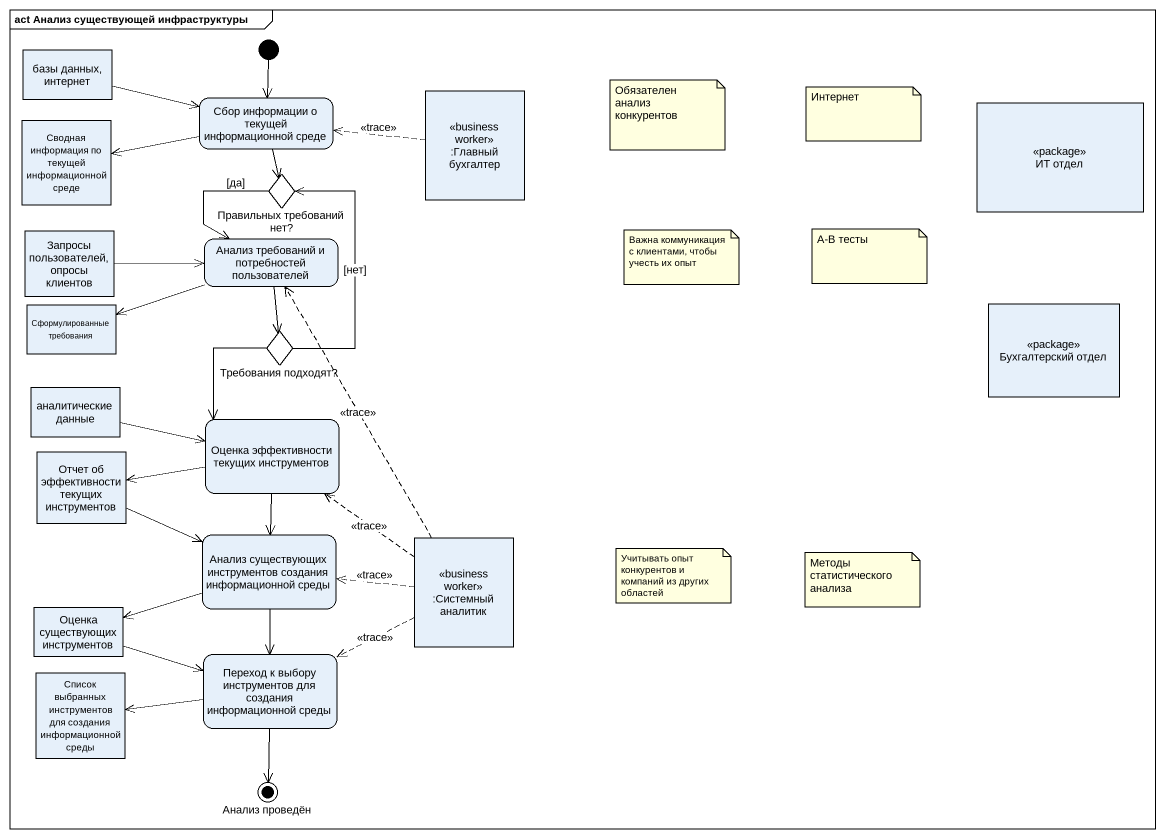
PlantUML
@startuml
mainframe act Анализ существующей инфраструктуры
hide empty description
state "базы данных, интернет" as базы_данных_интернет <<object>>
state "Сбор информации о текущей информационной среде" as Сбор_информации_о_текущей
state ":Главный бухгалтер" as Главный_бухгалтер <<business worker>>
state "ИТ отдел" as ИТ_отдел <<package>>
state "Сводная информация по текущей информационной среде" as Сводная_информация_по <<object>>
state "Правильных требований нет?" as Правильных_требований_нет <<choice>>
state "Запросы пользователей, опросы клиентов" as Запросы_пользователей <<object>>
state "Анализ требований и потребностей пользователей" as Анализ_требований_и
state "Сформулированные требования" as Сформулированные_требования <<object>>
state "Требования подходят?" as Требования_подходят <<choice>>
state "Бухгалтерский отдел" as Бухгалтерский_отдел <<package>>
state "аналитические данные" as аналитические_данные <<object>>
state "Оценка эффективности текущих инструментов" as Оценка_эффективности
state "Отчет об эффективности текущих инструментов" as Отчет_об_эффективности <<object>>
state "Анализ существующих инструментов создания информационной среды" as Анализ_существующих
state ":Системный аналитик" as Системный_аналитик <<business worker>>
state "Оценка существующих инструментов" as Оценка_существующих <<object>>
state "Список выбранных инструментов для создания информационной среды" as Список_выбранных <<object>>
state "Переход к выбору инструментов для создания информационной среды" as Переход_к_выбору
state "Анализ проведён" as Анализ_проведён <<end>>
[*] --> Сбор_информации_о_текущей
базы_данных_интернет -right-> Сбор_информации_о_текущей
Сбор_информации_о_текущей -left-> Сводная_информация_по
Сбор_информации_о_текущей --> Правильных_требований_нет
Главный_бухгалтер -left[dashed]-> Сбор_информации_о_текущей : <<trace>>
Правильных_требований_нет --> Анализ_требований_и : [да]
Запросы_пользователей -right-> Анализ_требований_и
Анализ_требований_и -left-> Сформулированные_требования
Анализ_требований_и --> Требования_подходят
Требования_подходят -up-> Правильных_требований_нет : [нет]
Требования_подходят --> Оценка_эффективности
аналитические_данные -right-> Оценка_эффективности
Оценка_эффективности -left-> Отчет_об_эффективности
Оценка_эффективности --> Анализ_существующих
Отчет_об_эффективности -right-> Анализ_существующих
Анализ_существующих -left-> Оценка_существующих
Анализ_существующих --> Переход_к_выбору
Системный_аналитик -up[dashed]-> Анализ_требований_и : <<trace>>
Системный_аналитик -up[dashed]-> Оценка_эффективности : <<trace>>
Системный_аналитик -left[dashed]-> Анализ_существующих : <<trace>>
Системный_аналитик -left[dashed]-> Переход_к_выбору : <<trace>>
Оценка_существующих -right-> Переход_к_выбору
Переход_к_выбору -left-> Список_выбранных
Переход_к_выбору --> Анализ_проведён
note as N1
  Обязателен анализ конкурентов
end note
note as N2
  Интернет
end note
note as N3
  Важна коммуникация с клиентами, чтобы учесть их опыт
end note
note as N4
  А-В тесты
end note
note as N5
  Учитывать опыт конкурентов и компаний из других областей
end note
note as N6
  Методы статистического анализа
end note
@enduml
